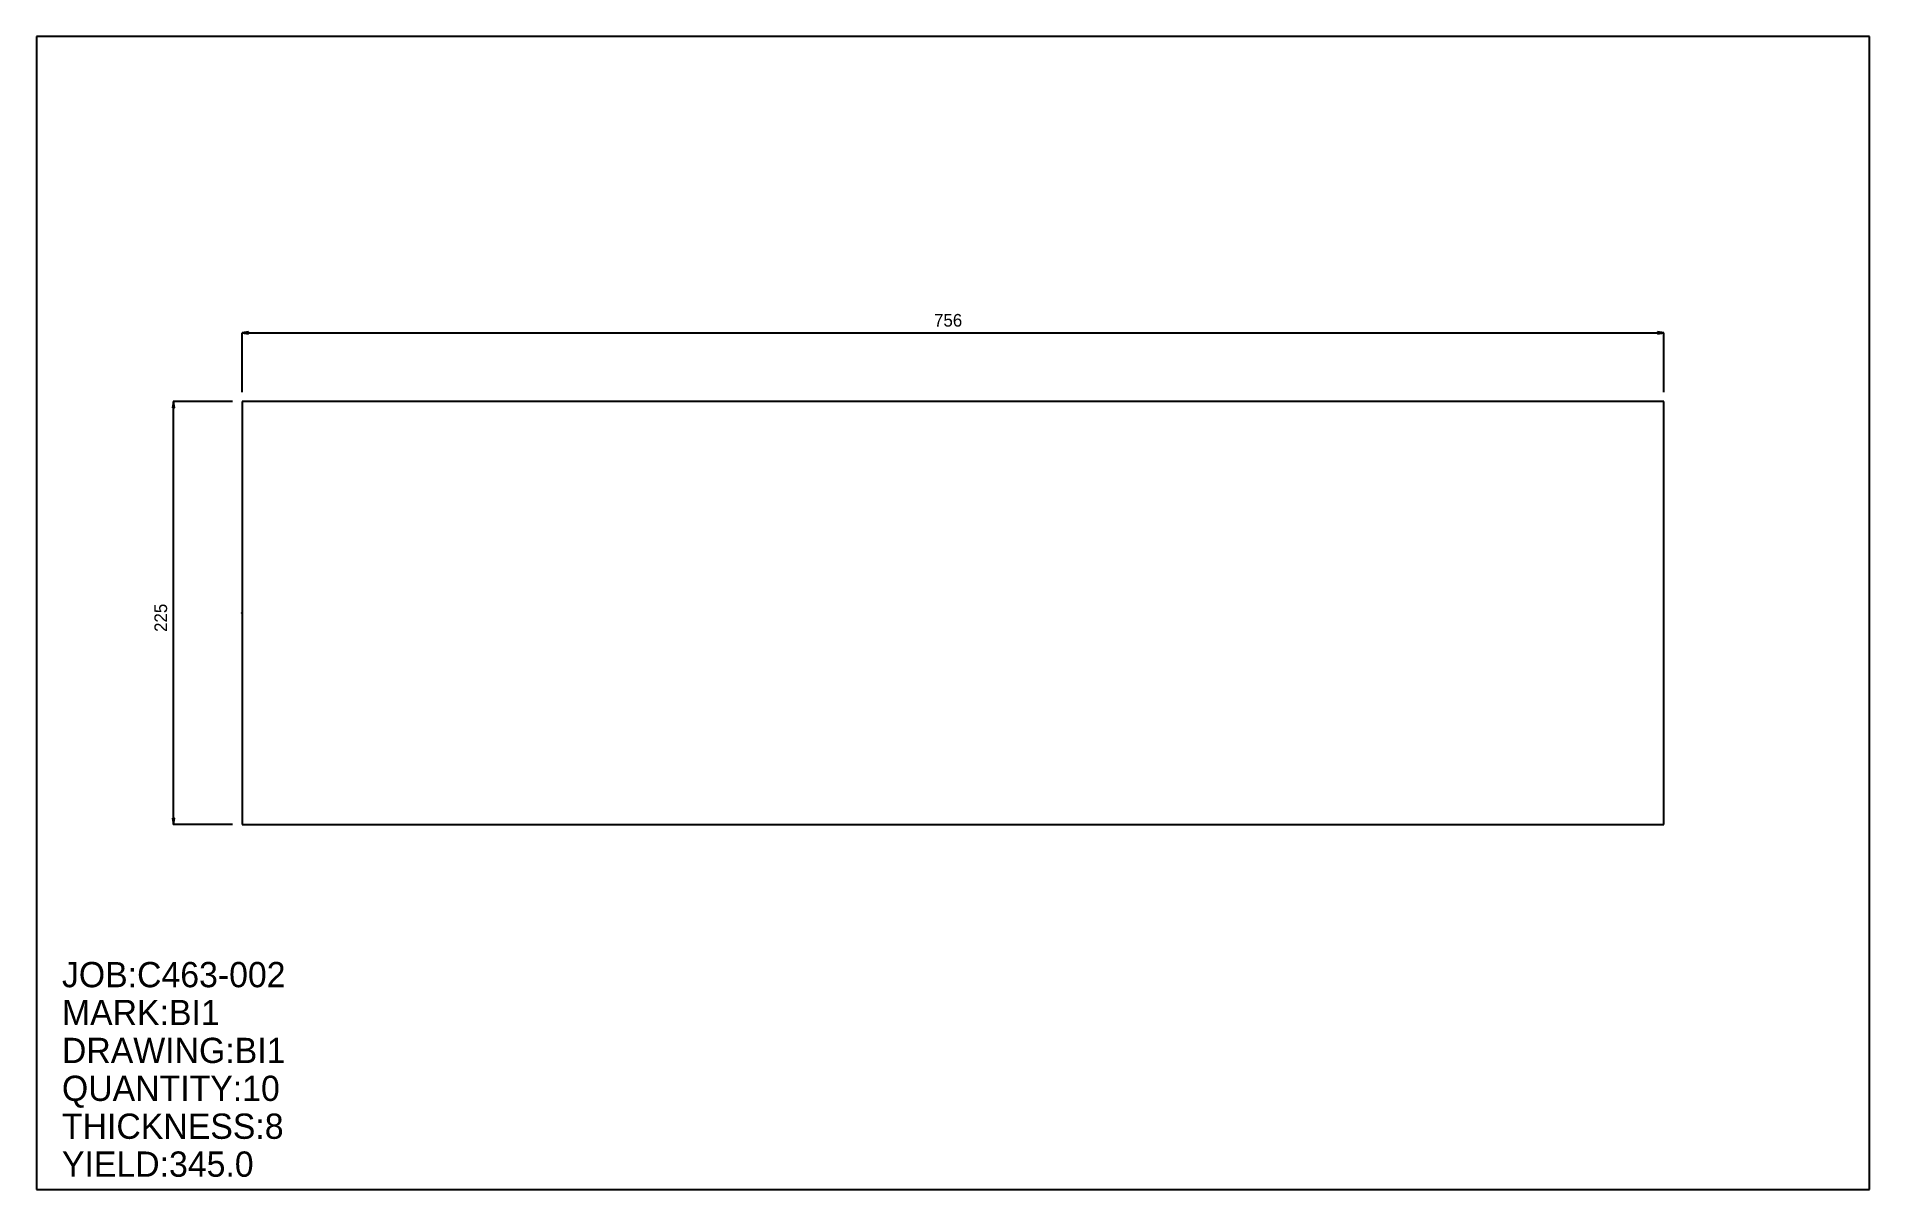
# Model space of a CAD drawing. Extents: x 0 to 974, y 0 to 613.
import ezdxf

# ---------------------------------------------------------------- set-up
doc = ezdxf.new("R2010")
doc.units = 0
doc.header["$LTSCALE"] = 0.125
for name, color, linetype in [('2', 7, 'CONTINUOUS'), ('3', 1, 'CONTINUOUS'), ('5', 7, 'CONTINUOUS'), ('6', 4, 'CONTINUOUS')]:
    doc.layers.add(name, color=color, linetype=linetype)

# ---------------------------------------------------------------- blocks, each defined once
blk = doc.blocks.new('ARROW')
at = {"layer": '2', "linetype": 'CONTINUOUS'}
for p, q in [((0, 0), (-1, 0.166667)), ((-1, 0.166667), (-1, -0.166667)), ((-1, -0.166667), (0, 0))]:
    blk.add_line(p, q, dxfattribs=at)
blk = doc.blocks.new('PLATE')
at = {"layer": '3', "linetype": 'CONTINUOUS'}
for p, q in [((0, 0), (0, -225)), ((756, 0), (0, 0)), ((756, -225), (756, 0)), ((0, -225), (756, -225))]:
    blk.add_line(p, q, dxfattribs=at)
at = {"layer": '5', "linetype": 'CONTINUOUS'}
for p, q in [((-0.1, -112.5), (0.1, -112.5)), ((0, -112.6), (0, -112.4))]:
    blk.add_line(p, q, dxfattribs=at)
blk.add_circle((0, -112.5), 0.1, dxfattribs=at)
at = {"layer": '6', "linetype": 'CONTINUOUS'}
for p, q in [((0, 5.04), (0, 36.540001)), ((0, 36.490002), (756, 36.490002)), ((756, 5.04), (756, 36.540001)), ((-5.039983, 0), (-36.539982, 0.000003)), ((-36.490002, -225), (-36.489983, 0.000003)), ((-5.04, -225), (-36.540001, -225))]:
    blk.add_line(p, q, dxfattribs=at)
at = {"layer": '6', "xscale": 3.36, "yscale": 3.36, "zscale": 3.36}
for p, rotation in [((0, 36.490002), 180), ((-36.489983, 0.000003), 90), ((-36.490002, -225), 270)]:
    blk.add_blockref('ARROW', p, dxfattribs=dict(at, rotation=rotation))
blk.add_blockref('ARROW', (756, 36.490002), dxfattribs=at)
at = {"layer": '5'}
blk.add_text('ZERO', height=0.015, dxfattribs=at).set_placement((0, -112.5))
at = {"layer": '6'}
blk.add_text('756', height=6.72, dxfattribs=at).set_placement((367.92001, 39.850002))
blk.add_text('225', height=6.72, rotation=90, dxfattribs=at).set_placement((-39.849995, -122.58))

msp = doc.modelspace()

# ---------------------------------------------------------------- linework, layer by layer
at = {"layer": '5', "linetype": 'CONTINUOUS'}
for p, q in [((974.40009, 613.20001), (0, 613.20001)), ((0, 613.20001), (0, 0)), ((974.40009, 0), (974.40009, 613.20001)), ((0, 0), (974.40009, 0))]:
    msp.add_line(p, q, dxfattribs=at)

# ---------------------------------------------------------------- block references
at = {"layer": '2'}
msp.add_blockref('PLATE', (109.20004, 419.10001), dxfattribs=at)

# ---------------------------------------------------------------- texts
at = {"layer": '5'}
for s, p in [('JOB:C463-002', (13.439999, 107.51998)), ('MARK:BI1', (13.439999, 87.359985)), ('DRAWING:BI1', (13.439999, 67.199989)), ('QUANTITY:10', (13.439999, 47.039993)), ('THICKNESS:8', (13.439999, 26.879997)), ('YIELD:345.0', (13.439999, 6.719999))]:
    msp.add_text(s, height=13.44, dxfattribs=at).set_placement(p)

doc.saveas('drawing.dxf')
